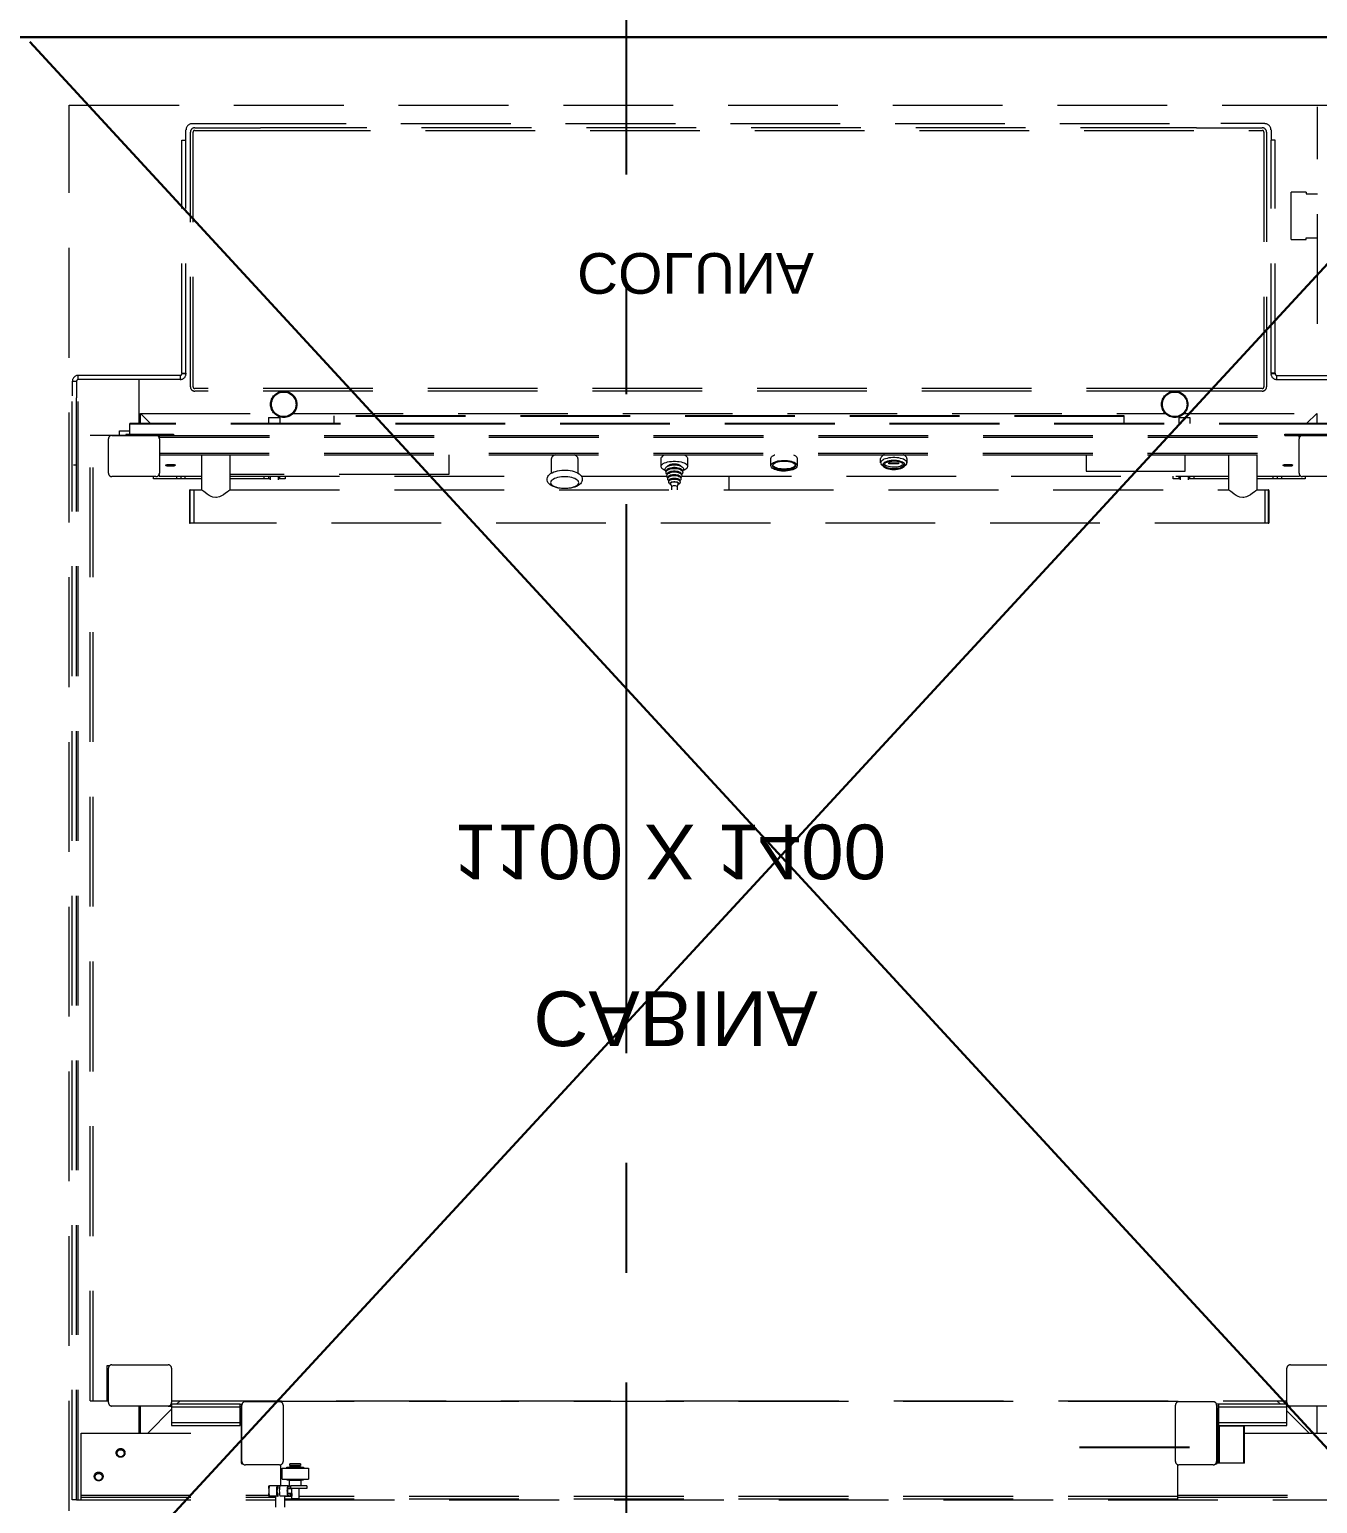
# Model space of a CAD drawing. Header units: inches. Extents: x 0 to 5940, y 0 to 4205.
# Drawn here: x 412.7 to 559.3, y 1788.3 to 1956.1 of the extents above; entities that cross this region are included whole.
import ezdxf
from ezdxf.enums import TextEntityAlignment as Align

# ---------------------------------------------------------------- set-up
doc = ezdxf.new("R2010")
doc.units = ezdxf.units.IN
doc.header["$LTSCALE"] = 50
doc.header["$MEASUREMENT"] = 0
doc.linetypes.add('CENTER', pattern=[2, 1.25, -0.25, 0.25, -0.25])
doc.linetypes.add('HIDDEN', pattern=[0.375, 0.25, -0.125])
doc.layers.add('ALVENARIA', color=10, linetype='HIDDEN')
doc.layers.add('TEXTO', color=3, linetype='Continuous')
doc.layers.add('FO-Vigas', color=2, linetype='Continuous', lineweight=30)
doc.layers.add('SEM LAJE', color=8, linetype='Continuous', lineweight=30)
doc.styles.add('ESTILO_GERADO_1', font='arial.ttf')

# ---------------------------------------------------------------- blocks, each defined once
blk = doc.blocks.new('A$7E691EA2C32220')
at = {"layer": 'ALVENARIA', "color": 252, "linetype": 'HIDDEN', "lineweight": 5}
for p, q in [((0, 103.07), (0, 263.07)), ((0, 263.07), (150, 263.07)), ((142.11, 238.17), (142.11, 262.88)), ((13.29, 259.09), (13.29, 260.26)), ((13.99, 260.96), (19.01, 260.96)), ((14.29, 260.49), (21.79, 260.49)), ((14.29, 260.19), (21.79, 260.19)), ((19.01, 260.96), (131.09, 260.96)), ((22.59, 260.49), (21.79, 260.49)), ((21.79, 260.19), (135.81, 260.19)), ((127.62, 260.49), (22.59, 260.49)), ((128.31, 260.49), (127.62, 260.49)), ((128.31, 260.49), (135.81, 260.49)), ((136.11, 260.96), (131.09, 260.96)), ((136.81, 260.26), (136.81, 259.09)), ((12.82, 259.09), (13.29, 259.09)), ((12.82, 232.55), (12.82, 259.09)), ((13.29, 232.55), (13.29, 259.09)), ((13.79, 231.01), (13.79, 259.99)), ((14.09, 231.01), (14.09, 259.99)), ((136.01, 259.99), (136.01, 231.01)), ((136.31, 259.99), (136.31, 231.01)), ((136.81, 232.55), (136.81, 259.09)), ((137.28, 259.09), (136.81, 259.09)), ((137.28, 232.55), (137.28, 259.09)), ((140.81, 253.17), (139.11, 253.17)), ((139.11, 247.77), (139.11, 253.17)), ((140.81, 253.17), (140.81, 252.97)), ((140.81, 252.97), (142.11, 252.97)), ((139.11, 247.77), (140.81, 247.77)), ((140.81, 247.97), (142.11, 247.97)), ((140.81, 247.77), (140.81, 247.97)), ((0.35, 231.63), (0.83, 231.63)), ((0.35, 231.63), (0.35, 229.98)), ((0.83, 231.63), (0.83, 229.75)), ((1.03, 231.83), (1.03, 232.3)), ((12.62, 232.3), (1.03, 232.3)), ((1.03, 104.32), (1.03, 231.83)), ((12.62, 231.83), (1.03, 231.83)), ((7.95, 226.84), (7.95, 231.83)), ((12.62, 232.3), (12.62, 231.83)), ((12.82, 232.55), (13.29, 232.55)), ((12.82, 232.55), (12.82, 232.5)), ((13.29, 232.5), (12.82, 232.5)), ((13.29, 232.55), (13.29, 232.5)), ((137.28, 232.55), (136.81, 232.55)), ((136.81, 232.55), (136.81, 232.5)), ((137.28, 232.5), (136.81, 232.5)), ((137.28, 232.55), (137.28, 232.5)), ((137.48, 231.83), (137.48, 232.3)), ((137.48, 232.3), (149.08, 232.3)), ((137.48, 231.83), (149.08, 231.83)), ((0.35, 104.32), (0.35, 229.98)), ((128.31, 230.81), (14.29, 230.81)), ((128.31, 230.51), (14.29, 230.51)), ((126.15, 230.51), (125.52, 230.51)), ((135.81, 230.81), (128.31, 230.81)), ((135.81, 230.51), (128.31, 230.51)), ((0.83, 228.84), (0.83, 229.75)), ((0.83, 222.11), (0.83, 228.84)), ((143.39, 226.84), (6.88, 226.84)), ((6.88, 226.75), (6.88, 226.84)), ((143.39, 226.75), (6.88, 226.75)), ((6.88, 225.62), (6.88, 226.75)), ((8.1, 226.84), (8.1, 227.98)), ((8.1, 227.98), (23.33, 227.98)), ((9.24, 226.84), (8.1, 227.98)), ((22.7, 227.51), (23.97, 227.51)), ((22.7, 227.51), (22.7, 226.84)), ((23.97, 227.51), (23.97, 226.84)), ((25.51, 227.98), (124.76, 227.98)), ((120.11, 227.71), (30.17, 227.71)), ((30.17, 227.63), (30.17, 227.71)), ((120.11, 227.63), (30.17, 227.63)), ((30.17, 226.84), (30.17, 227.63)), ((120.11, 227.63), (120.11, 227.71)), ((120.11, 226.84), (120.11, 227.63)), ((126.3, 227.51), (127.57, 227.51)), ((126.3, 227.51), (126.3, 226.84)), ((126.95, 227.98), (142.01, 227.98)), ((127.57, 227.51), (127.57, 226.84)), ((140.86, 226.84), (142.01, 227.98)), ((142.01, 227.98), (142.01, 226.84)), ((2.4, 115.58), (2.4, 225.51)), ((2.4, 225.51), (2.72, 225.51)), ((2.72, 225.51), (5.71, 225.51)), ((2.72, 115.58), (2.72, 225.51)), ((4.46, 221.18), (4.46, 225.08)), ((4.86, 225.48), (9.86, 225.48)), ((5.71, 225.51), (5.71, 225.98)), ((5.71, 225.98), (6.88, 225.98)), ((5.71, 225.51), (6.45, 225.51)), ((6.45, 225.58), (6.45, 225.48)), ((6.73, 225.58), (6.45, 225.58)), ((6.88, 225.58), (6.73, 225.58)), ((6.73, 225.58), (6.73, 225.48)), ((6.88, 225.62), (11.88, 225.62)), ((6.88, 225.48), (6.88, 225.62)), ((9.86, 225.48), (11.88, 225.48)), ((10.21, 225.28), (10.28, 225.28)), ((10.26, 225.08), (10.26, 221.18)), ((10.28, 225.28), (10.28, 225.47)), ((10.28, 225.47), (139.99, 225.47)), ((10.28, 225.28), (139.99, 225.28)), ((10.51, 225.47), (10.51, 225.48)), ((10.66, 225.47), (10.66, 225.48)), ((10.71, 225.47), (10.71, 225.48)), ((11.71, 225.47), (11.71, 225.48)), ((11.88, 225.62), (11.88, 225.47)), ((138.39, 225.62), (143.39, 225.62)), ((138.39, 225.47), (138.39, 225.62)), ((138.39, 225.48), (140.41, 225.48)), ((138.56, 225.48), (138.56, 225.47)), ((139.56, 225.48), (139.56, 225.47)), ((139.61, 225.47), (139.61, 225.48)), ((139.76, 225.47), (139.76, 225.48)), ((139.99, 225.47), (139.99, 225.28)), ((140.07, 225.28), (139.99, 225.28)), ((140.01, 221.18), (140.01, 225.08)), ((140.41, 225.48), (145.41, 225.48)), ((10.26, 223.46), (140.01, 223.46)), ((10.26, 223.27), (140.01, 223.27)), ((15.08, 219.27), (15.08, 223.27)), ((18.27, 223.27), (18.27, 219.27)), ((43.21, 223.27), (43.21, 221.02)), ((55.24, 223.23), (55.11, 223.15)), ((55.33, 223.27), (55.24, 223.23)), ((57.48, 223.27), (57.47, 223.27)), ((57.62, 223.19), (57.48, 223.27)), ((57.74, 223.11), (57.62, 223.19)), ((67.52, 223.09), (67.63, 223.17)), ((67.63, 223.17), (67.77, 223.25)), ((67.77, 223.25), (67.82, 223.27)), ((69.96, 223.27), (70.01, 223.25)), ((70.01, 223.25), (70.15, 223.17)), ((70.15, 223.17), (70.26, 223.09)), ((80.04, 223.11), (80.16, 223.19)), ((80.16, 223.19), (80.3, 223.27)), ((80.3, 223.27), (80.31, 223.27)), ((82.45, 223.27), (82.54, 223.23)), ((82.54, 223.23), (82.67, 223.15)), ((92.61, 223.17), (92.51, 223.09)), ((92.75, 223.25), (92.61, 223.17)), ((92.8, 223.27), (92.75, 223.25)), ((94.99, 223.25), (94.94, 223.27)), ((95.13, 223.17), (94.99, 223.25)), ((95.24, 223.09), (95.13, 223.17)), ((115.76, 223.27), (115.76, 221.42)), ((127.05, 221.42), (127.05, 223.27)), ((132, 219.27), (132, 223.27)), ((135.19, 223.27), (135.19, 219.27)), ((0.49, 222.11), (0.83, 222.11)), ((0.83, 104.32), (0.83, 222.11)), ((10.98, 222.07), (11, 222.11)), ((11, 222.03), (10.98, 222.07)), ((11, 222.11), (11.05, 222.14)), ((11.05, 222), (11, 222.03)), ((11.05, 222.14), (11.13, 222.17)), ((11.13, 221.98), (11.05, 222)), ((11.13, 222.17), (11.23, 222.17)), ((11.23, 221.97), (11.13, 221.98)), ((11.23, 222.17), (11.83, 222.17)), ((11.23, 222.11), (11.23, 221.97)), ((11.23, 222.11), (11.83, 222.11)), ((11.83, 221.97), (11.23, 221.97)), ((11.83, 222.17), (11.92, 222.17)), ((11.83, 222.11), (11.83, 221.97)), ((11.92, 221.98), (11.83, 221.97)), ((11.92, 222.17), (12, 222.14)), ((12, 222), (11.92, 221.98)), ((12, 222.14), (12.06, 222.11)), ((12.06, 222.03), (12, 222)), ((12.06, 222.11), (12.08, 222.07)), ((12.08, 222.07), (12.06, 222.03)), ((54.94, 222.98), (54.9, 222.89)), ((54.9, 222.89), (54.9, 222.84)), ((54.9, 221.19), (54.9, 222.84)), ((55.01, 223.07), (54.94, 222.98)), ((55.11, 223.15), (55.01, 223.07)), ((55.82, 221.48), (56.06, 221.51)), ((56.06, 221.51), (56.3, 221.52)), ((56.3, 221.52), (56.55, 221.52)), ((56.55, 221.52), (56.79, 221.5)), ((56.79, 221.5), (57.03, 221.47)), ((57.83, 223.03), (57.74, 223.11)), ((57.88, 222.94), (57.83, 223.03)), ((57.9, 222.84), (57.88, 222.94)), ((57.9, 222.84), (57.9, 221.19)), ((67.39, 222.84), (67.4, 222.91)), ((67.39, 221.93), (67.39, 222.84)), ((67.39, 221.91), (67.4, 222)), ((67.42, 221.81), (67.39, 221.91)), ((67.4, 222.91), (67.44, 223.01)), ((67.4, 222), (67.44, 222.09)), ((67.48, 221.72), (67.42, 221.81)), ((67.44, 223.01), (67.52, 223.09)), ((67.44, 222.09), (67.52, 222.18)), ((67.57, 221.64), (67.48, 221.72)), ((67.52, 222.18), (67.63, 222.26)), ((67.7, 221.56), (67.57, 221.64)), ((67.63, 222.26), (67.77, 222.34)), ((67.85, 221.49), (67.7, 221.56)), ((67.77, 222.34), (67.94, 222.4)), ((67.84, 221.65), (67.87, 221.74)), ((67.85, 221.55), (67.84, 221.65)), ((67.88, 221.46), (67.85, 221.55)), ((67.85, 221.49), (67.85, 221.49)), ((67.87, 221.74), (67.92, 221.82)), ((67.92, 221.82), (68, 221.9)), ((67.94, 222.4), (68.12, 222.45)), ((67.99, 221.49), (68.02, 221.57)), ((68, 221.43), (67.99, 221.49)), ((68, 221.9), (68.1, 221.96)), ((68.02, 221.57), (68.08, 221.63)), ((68.05, 221.48), (68.13, 221.55)), ((68.08, 221.63), (68.18, 221.7)), ((68.1, 221.96), (68.24, 222.02)), ((68.12, 222.45), (68.33, 222.5)), ((68.13, 221.55), (68.25, 221.61)), ((68.16, 222), (68.19, 222.04)), ((68.18, 221.7), (68.3, 221.75)), ((68.19, 222.04), (68.27, 222.1)), ((68.24, 222.02), (68.39, 222.07)), ((68.25, 221.61), (68.39, 221.66)), ((68.27, 222.1), (68.37, 222.15)), ((68.3, 221.75), (68.45, 221.79)), ((68.33, 222.5), (68.55, 222.52)), ((68.37, 222.15), (68.5, 222.19)), ((68.39, 222.07), (68.56, 222.1)), ((68.39, 221.66), (68.55, 221.69)), ((68.45, 221.79), (68.62, 221.82)), ((68.5, 222.19), (68.65, 222.22)), ((68.55, 222.52), (68.77, 222.54)), ((68.55, 221.69), (68.71, 221.71)), ((68.56, 222.1), (68.73, 222.12)), ((68.62, 221.82), (68.8, 221.84)), ((68.65, 222.22), (68.81, 222.23)), ((68.71, 221.71), (68.88, 221.72)), ((68.73, 222.12), (68.91, 222.13)), ((68.77, 222.54), (69, 222.54)), ((68.8, 221.84), (68.98, 221.84)), ((68.81, 222.23), (68.97, 222.23)), ((68.88, 221.72), (69.05, 221.71)), ((68.91, 222.13), (69.09, 222.12)), ((68.97, 222.23), (69.13, 222.22)), ((68.98, 221.84), (69.16, 221.82)), ((69, 222.54), (69.23, 222.52)), ((69.05, 221.71), (69.21, 221.69)), ((69.09, 222.12), (69.26, 222.1)), ((69.13, 222.22), (69.28, 222.19)), ((69.16, 221.82), (69.33, 221.79)), ((69.21, 221.69), (69.37, 221.66)), ((69.23, 222.52), (69.45, 222.5)), ((69.26, 222.1), (69.42, 222.06)), ((69.28, 222.19), (69.41, 222.15)), ((69.33, 221.79), (69.48, 221.75)), ((69.37, 221.66), (69.51, 221.62)), ((69.41, 222.15), (69.51, 222.1)), ((69.42, 222.06), (69.57, 222.01)), ((69.45, 222.5), (69.66, 222.45)), ((69.48, 221.75), (69.6, 221.7)), ((69.51, 222.1), (69.59, 222.04)), ((69.51, 221.62), (69.63, 221.55)), ((69.57, 222.01), (69.7, 221.95)), ((69.59, 222.04), (69.62, 221.99)), ((69.6, 221.7), (69.7, 221.63)), ((69.63, 221.55), (69.74, 221.47)), ((69.66, 222.45), (69.84, 222.4)), ((69.7, 221.95), (69.81, 221.87)), ((69.7, 221.63), (69.76, 221.57)), ((69.76, 221.57), (69.79, 221.49)), ((69.79, 221.49), (69.78, 221.43)), ((69.81, 221.87), (69.88, 221.79)), ((69.84, 222.4), (70.01, 222.34)), ((69.88, 221.79), (69.92, 221.7)), ((69.92, 221.52), (69.88, 221.43)), ((69.93, 221.49), (69.91, 221.49)), ((69.92, 221.7), (69.94, 221.61)), ((69.94, 221.61), (69.92, 221.52)), ((70.08, 221.56), (69.93, 221.49)), ((70.01, 222.34), (70.15, 222.26)), ((70.21, 221.64), (70.08, 221.56)), ((70.15, 222.26), (70.26, 222.18)), ((70.3, 221.72), (70.21, 221.64)), ((70.26, 223.09), (70.34, 223.01)), ((70.26, 222.18), (70.34, 222.09)), ((70.36, 221.81), (70.3, 221.72)), ((70.34, 223.01), (70.38, 222.91)), ((70.34, 222.09), (70.38, 222)), ((70.39, 221.91), (70.36, 221.81)), ((70.38, 222.91), (70.39, 222.84)), ((70.38, 222), (70.39, 221.91)), ((70.39, 222.84), (70.39, 221.93)), ((79.88, 222.84), (79.9, 222.94)), ((79.88, 222.02), (79.88, 222.84)), ((79.88, 222.02), (79.9, 222.11)), ((79.9, 221.93), (79.88, 222.02)), ((79.9, 222.94), (79.95, 223.03)), ((79.9, 222.11), (79.95, 222.21)), ((79.95, 221.84), (79.9, 221.93)), ((79.95, 223.03), (80.04, 223.11)), ((79.95, 222.21), (80.04, 222.29)), ((80.04, 221.75), (79.95, 221.84)), ((80.04, 222.29), (80.16, 222.37)), ((80.16, 221.67), (80.04, 221.75)), ((80.08, 222.02), (80.1, 222.11)), ((80.1, 221.94), (80.08, 222.02)), ((80.1, 222.07), (80.09, 222.09)), ((80.1, 222.11), (80.15, 222.19)), ((80.15, 221.99), (80.1, 222.07)), ((80.15, 221.85), (80.1, 221.94)), ((80.15, 222.19), (80.24, 222.27)), ((80.24, 221.91), (80.15, 221.99)), ((80.24, 221.77), (80.15, 221.85)), ((80.16, 222.37), (80.3, 222.44)), ((80.3, 221.6), (80.16, 221.67)), ((80.24, 222.27), (80.36, 222.35)), ((80.36, 221.83), (80.24, 221.91)), ((80.36, 221.7), (80.24, 221.77)), ((80.3, 222.44), (80.47, 222.51)), ((80.47, 221.54), (80.3, 221.6)), ((80.36, 222.35), (80.5, 222.41)), ((80.5, 221.77), (80.36, 221.83)), ((80.5, 221.63), (80.36, 221.7)), ((80.47, 222.51), (80.67, 222.56)), ((80.67, 221.49), (80.47, 221.54)), ((80.5, 222.41), (80.67, 222.46)), ((80.67, 221.72), (80.5, 221.77)), ((80.67, 221.58), (80.5, 221.63)), ((80.67, 222.56), (80.87, 222.59)), ((80.67, 222.46), (80.86, 222.51)), ((80.86, 221.68), (80.67, 221.72)), ((80.86, 221.54), (80.67, 221.58)), ((80.86, 222.51), (81.06, 222.53)), ((81.06, 221.65), (80.86, 221.68)), ((81.06, 221.51), (80.86, 221.54)), ((80.87, 222.59), (81.1, 222.62)), ((81.06, 222.53), (81.27, 222.55)), ((81.27, 221.63), (81.06, 221.65)), ((81.27, 221.5), (81.06, 221.51)), ((81.1, 222.62), (81.32, 222.63)), ((81.27, 222.55), (81.49, 222.55)), ((81.49, 221.63), (81.27, 221.63)), ((81.49, 221.5), (81.27, 221.5)), ((81.32, 222.63), (81.55, 222.63)), ((81.49, 222.55), (81.7, 222.53)), ((81.7, 221.65), (81.49, 221.63)), ((81.7, 221.51), (81.49, 221.5)), ((81.55, 222.63), (81.78, 222.61)), ((81.7, 222.53), (81.9, 222.51)), ((81.9, 221.68), (81.7, 221.65)), ((81.9, 221.54), (81.7, 221.51)), ((81.78, 222.61), (81.99, 222.58)), ((81.9, 222.51), (82.09, 222.46)), ((82.09, 221.72), (81.9, 221.68)), ((82.09, 221.58), (81.9, 221.54)), ((81.99, 222.58), (82.2, 222.53)), ((82.2, 221.51), (81.99, 221.47)), ((82.09, 222.46), (82.26, 222.41)), ((82.26, 221.77), (82.09, 221.72)), ((82.26, 221.63), (82.09, 221.58)), ((82.2, 222.53), (82.38, 222.48)), ((82.38, 221.57), (82.2, 221.51)), ((82.26, 222.41), (82.41, 222.35)), ((82.41, 221.83), (82.26, 221.77)), ((82.41, 221.7), (82.26, 221.63)), ((82.38, 222.48), (82.54, 222.41)), ((82.54, 221.63), (82.38, 221.57)), ((82.41, 222.35), (82.52, 222.27)), ((82.52, 221.91), (82.41, 221.83)), ((82.52, 221.77), (82.41, 221.7)), ((82.52, 222.27), (82.61, 222.19)), ((82.61, 221.99), (82.52, 221.91)), ((82.61, 221.85), (82.52, 221.77)), ((82.54, 222.41), (82.67, 222.33)), ((82.67, 221.71), (82.54, 221.63)), ((82.61, 222.19), (82.66, 222.11)), ((82.66, 222.07), (82.61, 221.99)), ((82.66, 221.94), (82.61, 221.85)), ((82.66, 222.11), (82.68, 222.02)), ((82.67, 222.09), (82.66, 222.07)), ((82.68, 222.02), (82.66, 221.94)), ((82.67, 223.15), (82.77, 223.07)), ((82.67, 222.33), (82.77, 222.25)), ((82.77, 221.79), (82.67, 221.71)), ((82.77, 223.07), (82.84, 222.98)), ((82.77, 222.25), (82.84, 222.16)), ((82.84, 221.88), (82.77, 221.79)), ((82.84, 222.98), (82.88, 222.89)), ((82.84, 222.16), (82.88, 222.07)), ((82.88, 221.98), (82.84, 221.88)), ((82.88, 222.89), (82.88, 222.84)), ((82.88, 222.84), (82.88, 222.02)), ((82.88, 222.07), (82.88, 221.98)), ((92.38, 222.91), (92.37, 222.84)), ((92.37, 222.34), (92.37, 222.84)), ((92.38, 222.41), (92.37, 222.32)), ((92.37, 222.32), (92.4, 222.23)), ((92.43, 223.01), (92.38, 222.91)), ((92.43, 222.5), (92.38, 222.41)), ((92.4, 222.23), (92.46, 222.14)), ((92.51, 223.09), (92.43, 223.01)), ((92.51, 222.59), (92.43, 222.5)), ((92.46, 222.14), (92.53, 222.07)), ((92.61, 222.67), (92.51, 222.59)), ((92.75, 221.89), (92.53, 222.07)), ((92.75, 222.75), (92.61, 222.67)), ((92.63, 222.18), (92.62, 222.09)), ((92.62, 222.09), (92.65, 222.01)), ((92.68, 222.26), (92.63, 222.18)), ((92.65, 222.01), (92.71, 221.92)), ((92.76, 222.34), (92.68, 222.26)), ((92.71, 221.92), (92.81, 221.85)), ((92.92, 222.81), (92.75, 222.75)), ((92.87, 222.41), (92.76, 222.34)), ((92.78, 222.15), (92.81, 222.23)), ((92.78, 222.07), (92.78, 222.15)), ((92.81, 221.99), (92.78, 222.07)), ((92.81, 222.18), (92.8, 222.2)), ((92.81, 222.23), (92.88, 222.31)), ((92.88, 222.1), (92.81, 222.18)), ((92.88, 221.92), (92.81, 221.99)), ((92.81, 221.85), (92.94, 221.78)), ((93.01, 222.48), (92.87, 222.41)), ((92.88, 222.31), (92.98, 222.38)), ((92.98, 222.03), (92.88, 222.1)), ((92.98, 221.85), (92.88, 221.92)), ((93.11, 222.86), (92.92, 222.81)), ((92.94, 221.78), (93.09, 221.72)), ((92.98, 222.38), (93.11, 222.44)), ((93.11, 221.97), (92.98, 222.03)), ((93.11, 221.79), (92.98, 221.85)), ((93.17, 222.53), (93.01, 222.48)), ((93.09, 221.72), (93.26, 221.67)), ((93.31, 222.91), (93.11, 222.86)), ((93.11, 222.44), (93.27, 222.49)), ((93.27, 221.92), (93.11, 221.97)), ((93.27, 221.74), (93.11, 221.79)), ((93.36, 222.58), (93.17, 222.53)), ((93.26, 221.67), (93.46, 221.63)), ((93.27, 222.49), (93.44, 222.52)), ((93.44, 221.89), (93.27, 221.92)), ((93.44, 221.7), (93.27, 221.74)), ((93.53, 222.93), (93.31, 222.91)), ((93.32, 222.23), (93.32, 222.36)), ((93.32, 222.36), (94.42, 222.36)), ((94.42, 222.23), (93.32, 222.23)), ((93.56, 222.6), (93.36, 222.58)), ((93.44, 222.52), (93.63, 222.55)), ((93.63, 221.86), (93.44, 221.89)), ((93.63, 221.68), (93.44, 221.7)), ((93.46, 221.63), (93.66, 221.61)), ((93.76, 222.95), (93.53, 222.93)), ((93.77, 222.62), (93.56, 222.6)), ((93.63, 222.55), (93.82, 222.56)), ((93.82, 221.85), (93.63, 221.86)), ((93.82, 221.67), (93.63, 221.68)), ((93.66, 221.61), (93.87, 221.61)), ((93.99, 222.95), (93.76, 222.95)), ((93.98, 222.62), (93.77, 222.62)), ((93.82, 222.56), (94.02, 222.56)), ((94.02, 221.85), (93.82, 221.85)), ((94.02, 221.67), (93.82, 221.67)), ((93.87, 221.61), (94.08, 221.61)), ((94.19, 222.6), (93.98, 222.62)), ((94.21, 222.93), (93.99, 222.95)), ((94.02, 222.56), (94.21, 222.54)), ((94.21, 221.87), (94.02, 221.85)), ((94.21, 221.69), (94.02, 221.67)), ((94.08, 221.61), (94.29, 221.63)), ((94.39, 222.58), (94.19, 222.6)), ((94.43, 222.91), (94.21, 222.93)), ((94.21, 222.54), (94.39, 222.51)), ((94.39, 221.9), (94.21, 221.87)), ((94.39, 221.72), (94.21, 221.69)), ((94.29, 221.63), (94.48, 221.67)), ((94.57, 222.53), (94.39, 222.58)), ((94.39, 222.51), (94.56, 222.46)), ((94.56, 221.95), (94.39, 221.9)), ((94.56, 221.76), (94.39, 221.72)), ((94.42, 222.36), (94.42, 222.23)), ((94.64, 222.86), (94.43, 222.91)), ((94.48, 221.67), (94.66, 221.72)), ((94.56, 222.46), (94.7, 222.41)), ((94.7, 222), (94.56, 221.95)), ((94.7, 221.82), (94.56, 221.76)), ((94.74, 222.48), (94.57, 222.53)), ((94.83, 222.81), (94.64, 222.86)), ((94.66, 221.72), (94.81, 221.78)), ((94.7, 222.41), (94.82, 222.34)), ((94.82, 222.07), (94.7, 222)), ((94.82, 221.88), (94.7, 221.82)), ((94.88, 222.41), (94.74, 222.48)), ((94.81, 221.78), (94.94, 221.85)), ((94.82, 222.34), (94.9, 222.27)), ((94.9, 222.14), (94.82, 222.07)), ((94.9, 221.96), (94.82, 221.88)), ((94.99, 222.75), (94.83, 222.81)), ((94.99, 222.34), (94.88, 222.41)), ((94.9, 222.27), (94.95, 222.19)), ((94.95, 222.2), (94.9, 222.14)), ((94.95, 222.03), (94.9, 221.96)), ((94.94, 221.85), (95.03, 221.92)), ((94.95, 222.19), (94.97, 222.11)), ((94.97, 222.11), (94.95, 222.03)), ((95.13, 222.67), (94.99, 222.75)), ((95.07, 222.26), (94.99, 222.34)), ((95.22, 222.07), (94.99, 221.89)), ((95.03, 221.92), (95.09, 222.01)), ((95.11, 222.18), (95.07, 222.26)), ((95.09, 222.01), (95.12, 222.09)), ((95.12, 222.09), (95.11, 222.18)), ((95.24, 222.59), (95.13, 222.67)), ((95.22, 222.07), (95.28, 222.14)), ((95.32, 223.01), (95.24, 223.09)), ((95.32, 222.5), (95.24, 222.59)), ((95.28, 222.14), (95.34, 222.23)), ((95.36, 222.91), (95.32, 223.01)), ((95.36, 222.41), (95.32, 222.5)), ((95.34, 222.23), (95.37, 222.32)), ((95.37, 222.84), (95.36, 222.91)), ((95.37, 222.32), (95.36, 222.41)), ((95.37, 222.84), (95.37, 222.34)), ((138.19, 222.07), (138.21, 222.11)), ((138.21, 222.03), (138.19, 222.07)), ((138.21, 222.11), (138.27, 222.14)), ((138.27, 222), (138.21, 222.03)), ((138.27, 222.14), (138.35, 222.17)), ((138.35, 221.98), (138.27, 222)), ((138.35, 222.17), (138.44, 222.17)), ((138.44, 221.97), (138.35, 221.98)), ((138.44, 222.17), (139.04, 222.17)), ((138.44, 222.11), (138.44, 221.97)), ((138.44, 222.11), (139.04, 222.11)), ((139.04, 221.97), (138.44, 221.97)), ((139.04, 222.17), (139.14, 222.17)), ((139.04, 222.11), (139.04, 221.97)), ((139.14, 221.98), (139.04, 221.97)), ((139.14, 222.17), (139.22, 222.14)), ((139.22, 222), (139.14, 221.98)), ((139.22, 222.14), (139.27, 222.11)), ((139.27, 222.03), (139.22, 222)), ((139.27, 222.11), (139.29, 222.07)), ((139.29, 222.07), (139.27, 222.03)), ((9.86, 220.78), (4.86, 220.78)), ((9.59, 220.51), (9.59, 220.78)), ((15.08, 220.51), (9.59, 220.51)), ((10.19, 220.91), (10.19, 220.96)), ((10.19, 220.91), (10.23, 220.91)), ((10.23, 221.03), (10.23, 220.85)), ((10.23, 220.85), (10.23, 220.83)), ((10.23, 220.85), (15.08, 220.85)), ((10.23, 220.83), (15.08, 220.83)), ((12.21, 220.83), (12.21, 220.51)), ((12.71, 220.83), (12.71, 220.51)), ((13.21, 220.51), (13.21, 220.83)), ((43.21, 221.02), (18.27, 221.02)), ((18.27, 220.85), (54.52, 220.85)), ((18.27, 220.83), (54.51, 220.83)), ((22.79, 220.51), (18.27, 220.51)), ((22.2, 220.51), (22.2, 220.83)), ((22.7, 220.83), (22.7, 220.51)), ((22.9, 220.4), (22.9, 220.83)), ((23.77, 220.83), (23.77, 220.4)), ((24.58, 220.51), (23.88, 220.51)), ((23.97, 220.51), (23.97, 220.83)), ((24.58, 220.83), (24.58, 220.51)), ((54.4, 220.53), (54.43, 220.67)), ((54.41, 220.38), (54.4, 220.53)), ((54.44, 220.24), (54.41, 220.38)), ((54.43, 220.67), (54.48, 220.8)), ((54.5, 220.12), (54.44, 220.24)), ((54.48, 220.8), (54.56, 220.92)), ((54.59, 219.99), (54.5, 220.12)), ((54.56, 220.92), (54.67, 221.03)), ((54.7, 219.88), (54.59, 219.99)), ((54.67, 221.03), (54.8, 221.13)), ((54.85, 219.77), (54.7, 219.88)), ((54.8, 221.13), (54.96, 221.23)), ((54.82, 220.2), (54.8, 220.1)), ((54.8, 220.1), (54.82, 220.01)), ((54.87, 220.3), (54.82, 220.2)), ((54.82, 220.01), (54.87, 219.91)), ((54.96, 220.39), (54.87, 220.3)), ((54.87, 219.91), (54.96, 219.82)), ((54.96, 221.23), (55.15, 221.31)), ((55.08, 220.47), (54.96, 220.39)), ((54.96, 219.82), (55.08, 219.74)), ((55.23, 220.55), (55.08, 220.47)), ((55.15, 221.31), (55.36, 221.38)), ((55.4, 220.61), (55.23, 220.55)), ((55.36, 221.38), (55.58, 221.44)), ((55.6, 220.67), (55.4, 220.61)), ((55.58, 221.44), (55.82, 221.48)), ((55.81, 220.71), (55.6, 220.67)), ((56.04, 220.74), (55.81, 220.71)), ((56.28, 220.75), (56.04, 220.74)), ((56.52, 220.75), (56.28, 220.75)), ((56.75, 220.74), (56.52, 220.75)), ((56.98, 220.71), (56.75, 220.74)), ((57.2, 220.67), (56.98, 220.71)), ((57.03, 221.47), (57.26, 221.43)), ((57.4, 220.61), (57.2, 220.67)), ((57.26, 221.43), (57.48, 221.37)), ((57.57, 220.55), (57.4, 220.61)), ((57.48, 221.37), (57.68, 221.3)), ((57.72, 220.47), (57.57, 220.55)), ((57.68, 221.3), (57.87, 221.21)), ((57.84, 220.39), (57.72, 220.47)), ((57.72, 219.74), (57.84, 219.82)), ((57.93, 220.3), (57.84, 220.39)), ((57.84, 219.82), (57.93, 219.91)), ((57.87, 221.21), (58.04, 221.1)), ((57.98, 220.2), (57.93, 220.3)), ((57.93, 219.91), (57.98, 220.01)), ((58.08, 219.87), (57.93, 219.76)), ((58, 220.1), (57.98, 220.2)), ((57.98, 220.01), (58, 220.1)), ((58.04, 221.1), (58.17, 220.99)), ((58.19, 219.97), (58.08, 219.87)), ((58.17, 220.99), (58.27, 220.87)), ((58.28, 220.09), (58.19, 219.97)), ((58.27, 220.87), (58.34, 220.75)), ((58.28, 220.85), (68.05, 220.85)), ((58.35, 220.21), (58.28, 220.09)), ((58.29, 220.83), (68.05, 220.83)), ((58.34, 220.75), (58.38, 220.61)), ((58.39, 220.35), (58.35, 220.21)), ((58.38, 220.61), (58.4, 220.47)), ((58.4, 220.47), (58.39, 220.35)), ((67.94, 221.38), (67.88, 221.46)), ((67.97, 221.36), (67.94, 221.38)), ((67.94, 221.23), (67.95, 221.32)), ((67.96, 221.14), (67.94, 221.23)), ((67.95, 221.32), (67.99, 221.4)), ((68.01, 221.06), (67.96, 221.14)), ((67.99, 221.4), (68.05, 221.48)), ((68.07, 221), (68.01, 221.06)), ((68.04, 220.91), (68.07, 220.99)), ((68.05, 220.82), (68.04, 220.91)), ((68.08, 220.74), (68.05, 220.82)), ((68.07, 220.99), (68.11, 221.07)), ((68.14, 220.66), (68.08, 220.74)), ((68.09, 221.09), (68.1, 221.16)), ((68.1, 221.07), (68.09, 221.09)), ((68.1, 221.16), (68.15, 221.23)), ((68.11, 221.07), (68.18, 221.13)), ((68.17, 220.64), (68.14, 220.66)), ((68.14, 220.49), (68.15, 220.58)), ((68.16, 220.41), (68.14, 220.49)), ((68.15, 221.23), (68.23, 221.29)), ((68.15, 220.58), (68.18, 220.66)), ((68.21, 220.33), (68.16, 220.41)), ((68.18, 221.13), (68.28, 221.19)), ((68.18, 220.66), (68.24, 220.72)), ((68.19, 220.74), (68.21, 220.81)), ((68.2, 220.69), (68.19, 220.74)), ((68.21, 220.81), (68.26, 220.87)), ((68.28, 220.28), (68.21, 220.33)), ((68.23, 221.29), (68.34, 221.34)), ((68.24, 220.72), (68.32, 220.78)), ((68.24, 220.17), (68.26, 220.25)), ((68.25, 220.09), (68.24, 220.17)), ((68.28, 220.02), (68.25, 220.09)), ((68.26, 220.87), (68.34, 220.92)), ((68.26, 220.25), (68.31, 220.32)), ((68.28, 221.19), (68.41, 221.25)), ((68.34, 219.95), (68.28, 220.02)), ((68.29, 220.36), (68.3, 220.42)), ((68.3, 220.32), (68.29, 220.36)), ((68.3, 220.42), (68.35, 220.48)), ((68.31, 220.32), (68.37, 220.38)), ((68.32, 220.78), (68.43, 220.83)), ((68.34, 221.34), (68.48, 221.39)), ((68.34, 220.92), (68.45, 220.97)), ((68.44, 219.89), (68.34, 219.95)), ((68.35, 220.48), (68.43, 220.53)), ((68.37, 220.38), (68.46, 220.43)), ((68.39, 220.03), (68.42, 220.08)), ((68.4, 219.97), (68.39, 220.03)), ((68.45, 219.92), (68.4, 219.97)), ((68.41, 221.25), (68.55, 221.28)), ((68.42, 220.08), (68.48, 220.13)), ((68.43, 220.83), (68.56, 220.87)), ((68.43, 220.53), (68.54, 220.58)), ((68.44, 220.04), (68.48, 220.09)), ((68.44, 219.99), (68.44, 220.04)), ((68.45, 219.98), (68.44, 219.99)), ((68.5, 219.86), (68.44, 219.89)), ((68.45, 220.97), (68.59, 221)), ((68.59, 219.64), (68.45, 219.98)), ((68.48, 219.9), (68.45, 219.92)), ((68.46, 220.43), (68.58, 220.47)), ((68.48, 221.39), (68.63, 221.42)), ((68.48, 220.13), (68.57, 220.17)), ((68.48, 220.09), (68.55, 220.13)), ((68.54, 220.58), (68.67, 220.6)), ((68.55, 221.28), (68.71, 221.31)), ((68.55, 220.13), (68.65, 220.17)), ((68.56, 220.87), (68.7, 220.9)), ((68.57, 220.17), (68.69, 220.2)), ((68.58, 220.47), (68.72, 220.49)), ((68.59, 221), (68.73, 221.02)), ((68.63, 221.42), (68.8, 221.43)), ((68.65, 220.17), (68.76, 220.19)), ((68.67, 220.6), (68.81, 220.62)), ((68.69, 220.2), (68.82, 220.21)), ((68.7, 220.9), (68.85, 220.91)), ((68.71, 221.31), (68.87, 221.31)), ((68.72, 220.49), (68.86, 220.5)), ((68.73, 221.02), (68.89, 221.03)), ((68.76, 220.19), (68.89, 220.2)), ((68.8, 221.43), (68.98, 221.43)), ((68.81, 220.62), (68.96, 220.62)), ((68.82, 220.21), (68.96, 220.21)), ((68.85, 220.91), (69, 220.9)), ((68.86, 220.5), (69, 220.5)), ((68.87, 221.31), (69.03, 221.31)), ((68.89, 221.03), (69.05, 221.02)), ((68.89, 220.2), (69.02, 220.19)), ((68.96, 220.62), (69.11, 220.6)), ((68.96, 220.21), (69.09, 220.2)), ((68.98, 221.43), (69.14, 221.42)), ((69, 220.9), (69.15, 220.89)), ((69, 220.5), (69.13, 220.48)), ((69.02, 220.19), (69.13, 220.17)), ((69.03, 221.31), (69.18, 221.29)), ((69.05, 221.02), (69.19, 221)), ((69.09, 220.2), (69.21, 220.17)), ((69.11, 220.6), (69.24, 220.58)), ((69.13, 220.48), (69.25, 220.45)), ((69.13, 220.17), (69.23, 220.13)), ((69.14, 221.42), (69.3, 221.39)), ((69.15, 220.89), (69.28, 220.86)), ((69.18, 221.29), (69.33, 221.26)), ((69.19, 221), (69.33, 220.97)), ((69.33, 219.98), (69.19, 219.64)), ((69.21, 220.17), (69.3, 220.13)), ((69.23, 220.13), (69.3, 220.09)), ((69.24, 220.58), (69.35, 220.53)), ((69.25, 220.45), (69.37, 220.4)), ((69.28, 220.86), (69.41, 220.81)), ((69.3, 219.87), (69.28, 219.86)), ((69.3, 221.39), (69.44, 221.34)), ((69.3, 220.13), (69.36, 220.08)), ((69.3, 220.09), (69.33, 220.04)), ((69.4, 219.92), (69.3, 219.87)), ((69.33, 219.92), (69.3, 219.9)), ((69.33, 221.26), (69.46, 221.21)), ((69.33, 220.97), (69.44, 220.92)), ((69.33, 220.04), (69.33, 219.99)), ((69.33, 219.99), (69.33, 219.98)), ((69.38, 219.97), (69.33, 219.92)), ((69.35, 220.53), (69.43, 220.48)), ((69.36, 220.08), (69.39, 220.03)), ((69.37, 220.4), (69.45, 220.34)), ((69.39, 220.03), (69.38, 219.97)), ((69.46, 219.97), (69.4, 219.92)), ((69.41, 220.81), (69.51, 220.75)), ((69.43, 220.48), (69.48, 220.42)), ((69.44, 221.34), (69.55, 221.29)), ((69.44, 220.92), (69.52, 220.87)), ((69.45, 220.34), (69.5, 220.27)), ((69.46, 221.21), (69.57, 221.15)), ((69.51, 220.04), (69.46, 219.97)), ((69.49, 220.36), (69.47, 220.32)), ((69.48, 220.42), (69.49, 220.36)), ((69.53, 220.29), (69.5, 220.28)), ((69.5, 220.27), (69.53, 220.2)), ((69.51, 220.75), (69.58, 220.68)), ((69.54, 220.12), (69.51, 220.04)), ((69.52, 220.87), (69.57, 220.81)), ((69.59, 220.36), (69.53, 220.29)), ((69.53, 220.2), (69.54, 220.12)), ((69.55, 221.29), (69.63, 221.23)), ((69.57, 221.15), (69.66, 221.08)), ((69.57, 220.81), (69.59, 220.74)), ((69.59, 220.74), (69.58, 220.69)), ((69.58, 220.68), (69.62, 220.6)), ((69.62, 220.43), (69.59, 220.36)), ((69.65, 220.67), (69.6, 220.64)), ((69.62, 220.6), (69.64, 220.52)), ((69.64, 220.52), (69.62, 220.43)), ((69.63, 221.23), (69.68, 221.16)), ((69.7, 220.74), (69.65, 220.67)), ((69.66, 221.08), (69.71, 221)), ((69.68, 221.16), (69.69, 221.09)), ((69.69, 221.09), (69.68, 221.06)), ((69.73, 220.83), (69.7, 220.74)), ((69.77, 221.05), (69.71, 221)), ((69.71, 221), (69.74, 220.92)), ((69.74, 220.92), (69.73, 220.83)), ((69.73, 220.85), (132, 220.85)), ((69.73, 220.83), (132, 220.83)), ((69.74, 221.47), (69.8, 221.4)), ((69.82, 221.13), (69.77, 221.05)), ((69.8, 221.4), (69.83, 221.31)), ((69.82, 221.36), (69.81, 221.35)), ((69.88, 221.43), (69.82, 221.36)), ((69.84, 221.22), (69.82, 221.13)), ((69.83, 221.31), (69.84, 221.22)), ((75.12, 219.27), (75.12, 220.83)), ((80.87, 221.45), (80.67, 221.49)), ((81.1, 221.42), (80.87, 221.45)), ((81.32, 221.41), (81.1, 221.42)), ((81.55, 221.42), (81.32, 221.41)), ((81.78, 221.43), (81.55, 221.42)), ((81.99, 221.47), (81.78, 221.43)), ((115.76, 221.42), (127.05, 221.42)), ((125.69, 220.51), (125.69, 220.83)), ((126.39, 220.51), (125.69, 220.51)), ((126.3, 220.83), (126.3, 220.51)), ((126.5, 220.4), (126.5, 220.83)), ((127.37, 220.83), (127.37, 220.4)), ((132, 220.51), (127.48, 220.51)), ((127.57, 220.51), (127.57, 220.83)), ((128.07, 220.51), (128.07, 220.83)), ((135.19, 220.85), (140.04, 220.85)), ((135.19, 220.83), (140.04, 220.83)), ((140.68, 220.51), (135.19, 220.51)), ((137.06, 220.51), (137.06, 220.83)), ((137.56, 220.51), (137.56, 220.83)), ((138.06, 220.51), (138.06, 220.83)), ((140.04, 221.03), (140.04, 220.85)), ((140.04, 220.85), (140.04, 220.83)), ((145.41, 220.78), (140.41, 220.78)), ((140.68, 220.78), (140.68, 220.51)), ((13.68, 219.17), (13.68, 217.37)), ((13.78, 219.27), (14.18, 219.27)), ((13.78, 217.37), (13.78, 219.27)), ((14.18, 219.27), (15.08, 219.27)), ((14.18, 219.27), (14.18, 215.47)), ((15.09, 219.26), (15.08, 219.27)), ((15.13, 219.22), (15.09, 219.26)), ((15.2, 219.17), (15.13, 219.22)), ((15.32, 219.07), (15.2, 219.17)), ((15.47, 218.96), (15.32, 219.07)), ((15.69, 218.8), (15.47, 218.96)), ((15.94, 218.64), (15.69, 218.8)), ((16.14, 218.53), (15.94, 218.64)), ((16.35, 218.45), (16.14, 218.53)), ((16.67, 218.4), (16.35, 218.45)), ((16.78, 218.41), (16.67, 218.4)), ((17.11, 218.49), (16.78, 218.41)), ((17.34, 218.6), (17.11, 218.49)), ((17.55, 218.72), (17.34, 218.6)), ((17.78, 218.88), (17.55, 218.72)), ((17.97, 219.03), (17.78, 218.88)), ((18.17, 219.18), (17.97, 219.03)), ((18.23, 219.23), (18.17, 219.18)), ((18.26, 219.26), (18.23, 219.23)), ((18.27, 219.27), (18.26, 219.26)), ((18.27, 219.27), (132, 219.27)), ((55.03, 219.68), (54.85, 219.77)), ((55.23, 219.6), (55.03, 219.68)), ((55.08, 219.74), (55.23, 219.66)), ((55.23, 219.66), (55.4, 219.6)), ((55.44, 219.53), (55.23, 219.6)), ((55.4, 219.6), (55.6, 219.54)), ((55.67, 219.48), (55.44, 219.53)), ((55.6, 219.54), (55.81, 219.5)), ((55.9, 219.45), (55.67, 219.48)), ((55.81, 219.5), (56.04, 219.47)), ((56.14, 219.43), (55.9, 219.45)), ((56.04, 219.47), (56.28, 219.46)), ((56.39, 219.42), (56.14, 219.43)), ((56.28, 219.46), (56.52, 219.46)), ((56.63, 219.43), (56.39, 219.42)), ((56.52, 219.46), (56.75, 219.47)), ((56.87, 219.45), (56.63, 219.43)), ((56.75, 219.47), (56.98, 219.5)), ((57.11, 219.48), (56.87, 219.45)), ((56.98, 219.5), (57.2, 219.54)), ((57.34, 219.53), (57.11, 219.48)), ((57.2, 219.54), (57.4, 219.6)), ((57.55, 219.59), (57.34, 219.53)), ((57.4, 219.6), (57.57, 219.66)), ((57.76, 219.67), (57.55, 219.59)), ((57.57, 219.66), (57.72, 219.74)), ((57.93, 219.76), (57.76, 219.67)), ((68.59, 219.67), (68.63, 219.71)), ((68.59, 219.65), (68.59, 219.67)), ((68.59, 219.27), (68.59, 219.65)), ((68.63, 219.71), (68.7, 219.74)), ((68.7, 219.74), (68.79, 219.76)), ((68.79, 219.76), (68.89, 219.77)), ((68.89, 219.77), (68.99, 219.76)), ((68.99, 219.76), (69.08, 219.74)), ((69.08, 219.74), (69.15, 219.71)), ((69.15, 219.71), (69.18, 219.67)), ((69.18, 219.67), (69.19, 219.65)), ((69.19, 219.65), (69.19, 219.27)), ((132.01, 219.26), (132, 219.27)), ((132.06, 219.22), (132.01, 219.26)), ((132.13, 219.17), (132.06, 219.22)), ((132.24, 219.07), (132.13, 219.17)), ((132.39, 218.96), (132.24, 219.07)), ((132.61, 218.8), (132.39, 218.96)), ((132.86, 218.64), (132.61, 218.8)), ((133.06, 218.53), (132.86, 218.64)), ((133.27, 218.45), (133.06, 218.53)), ((133.6, 218.4), (133.27, 218.45)), ((133.7, 218.41), (133.6, 218.4)), ((134.03, 218.49), (133.7, 218.41)), ((134.26, 218.6), (134.03, 218.49)), ((134.47, 218.72), (134.26, 218.6)), ((134.7, 218.88), (134.47, 218.72)), ((134.89, 219.03), (134.7, 218.88)), ((135.09, 219.18), (134.89, 219.03)), ((135.15, 219.23), (135.09, 219.18)), ((135.18, 219.26), (135.15, 219.23)), ((135.19, 219.27), (135.18, 219.26)), ((135.19, 219.27), (136.09, 219.27)), ((136.09, 219.27), (136.49, 219.27)), ((136.09, 219.27), (136.09, 215.47)), ((136.49, 219.27), (136.49, 217.37)), ((136.59, 217.37), (136.59, 219.17)), ((13.68, 217.37), (13.68, 215.57)), ((13.78, 215.47), (13.78, 217.37)), ((136.49, 217.37), (136.49, 215.47)), ((136.59, 215.57), (136.59, 217.37)), ((14.18, 215.47), (13.78, 215.47)), ((136.09, 215.47), (14.18, 215.47)), ((136.49, 215.47), (136.09, 215.47)), ((4.3, 115.58), (4.3, 119.58)), ((4.3, 119.58), (4.6, 119.58)), ((4.46, 115.38), (4.46, 119.28)), ((4.86, 119.68), (11.25, 119.68)), ((11.65, 119.28), (11.65, 115.38)), ((138.62, 115.38), (138.62, 119.28)), ((139.02, 119.68), (145.41, 119.68)), ((2.4, 115.58), (2.72, 115.58)), ((2.72, 115.58), (4.3, 115.58)), ((4.3, 115.58), (4.46, 115.58)), ((11.25, 114.98), (4.86, 114.98)), ((7.95, 111.91), (7.95, 114.98)), ((8.1, 111.91), (8.1, 114.98)), ((11.65, 114.62), (8.95, 111.91)), ((11.25, 114.98), (11.65, 114.98)), ((11.6, 115.18), (11.65, 115.18)), ((11.65, 115.58), (75.12, 115.58)), ((19.45, 115.18), (11.65, 115.18)), ((11.65, 115.18), (11.65, 114.88)), ((11.65, 114.88), (19.45, 114.88)), ((11.65, 114.88), (11.65, 113.08)), ((12.62, 115.58), (12.21, 115.18)), ((19.45, 114.88), (19.45, 115.18)), ((19.45, 115.18), (19.66, 115.18)), ((19.45, 114.98), (19.65, 114.98)), ((19.45, 113.08), (19.45, 114.88)), ((19.56, 114.7), (19.65, 114.7)), ((19.56, 114.7), (19.56, 108.58)), ((19.65, 108.68), (19.65, 115.08)), ((20.05, 115.48), (23.95, 115.48)), ((24.07, 115.48), (24.07, 115.58)), ((126.2, 115.48), (24.07, 115.48)), ((24.07, 115.46), (24.07, 115.48)), ((24.34, 115.08), (24.34, 108.68)), ((75.12, 115.58), (138.62, 115.58)), ((125.93, 108.68), (125.93, 115.08)), ((126.2, 115.48), (126.2, 115.58)), ((126.2, 115.46), (126.2, 115.48)), ((126.33, 115.48), (130.22, 115.48)), ((130.82, 115.18), (130.61, 115.18)), ((130.62, 115.08), (130.62, 108.68)), ((130.82, 114.98), (130.62, 114.98)), ((130.62, 114.7), (130.71, 114.7)), ((130.71, 114.7), (130.71, 108.58)), ((130.82, 115.18), (130.82, 114.88)), ((138.62, 115.18), (130.82, 115.18)), ((130.82, 114.88), (138.62, 114.88)), ((130.82, 114.88), (130.82, 113.08)), ((137.48, 115.58), (137.89, 115.18)), ((138.62, 114.88), (138.62, 115.18)), ((138.67, 115.18), (138.62, 115.18)), ((139.02, 114.98), (138.62, 114.98)), ((138.62, 113.08), (138.62, 114.88)), ((138.62, 114.45), (141.16, 111.91)), ((145.41, 114.98), (139.02, 114.98)), ((142.01, 114.98), (142.01, 111.91)), ((19.45, 113.08), (11.65, 113.08)), ((11.65, 113.08), (11.65, 112.78)), ((11.65, 112.78), (19.45, 112.78)), ((19.45, 112.78), (19.45, 113.08)), ((130.91, 112.69), (130.71, 112.69)), ((138.62, 113.08), (130.82, 113.08)), ((130.82, 113.08), (130.82, 112.78)), ((130.82, 112.78), (138.62, 112.78)), ((130.91, 108.49), (130.91, 112.69)), ((130.94, 112.69), (130.91, 112.69)), ((130.94, 108.49), (130.94, 112.69)), ((133.72, 112.69), (130.94, 112.69)), ((133.72, 108.49), (133.72, 112.69)), ((133.81, 112.69), (133.72, 112.69)), ((133.81, 108.49), (133.81, 112.69)), ((138.62, 112.78), (138.62, 113.08)), ((1.35, 111.91), (19.56, 111.91)), ((1.35, 104.82), (1.35, 111.91)), ((133.81, 111.91), (148.75, 111.91)), ((19.65, 108.58), (19.56, 108.58)), ((19.75, 108.39), (19.75, 108.42)), ((19.75, 108.39), (19.77, 108.39)), ((23.95, 108.28), (20.05, 108.28)), ((24.07, 105.91), (24.07, 108.3)), ((24.23, 106.67), (24.23, 107.92)), ((24.23, 107.92), (24.63, 107.92)), ((24.63, 107.92), (27.23, 107.92)), ((24.78, 107.92), (24.78, 108.02)), ((24.78, 108.02), (25.03, 108.02)), ((25.03, 108.02), (26.68, 108.02)), ((25.13, 108.21), (25.13, 108.41)), ((25.15, 108.41), (25.13, 108.41)), ((25.15, 108.21), (25.13, 108.21)), ((25.13, 108.02), (25.13, 108.1)), ((25.15, 108.1), (25.13, 108.1)), ((26.32, 108.41), (25.15, 108.41)), ((26.32, 108.21), (25.15, 108.21)), ((26.32, 108.1), (25.15, 108.1)), ((25.23, 108.1), (25.23, 108.21)), ((26.23, 108.21), (26.23, 108.1)), ((26.32, 108.41), (26.32, 108.21)), ((26.32, 108.1), (26.32, 108.02)), ((26.68, 108.02), (26.68, 107.92)), ((27.23, 107.92), (27.23, 106.67)), ((126.2, 104.69), (126.2, 108.3)), ((130.22, 108.28), (126.33, 108.28)), ((130.52, 108.39), (130.5, 108.39)), ((130.52, 108.42), (130.52, 108.39)), ((130.71, 108.58), (130.62, 108.58)), ((130.71, 108.49), (130.71, 108.58)), ((130.91, 108.49), (130.71, 108.49)), ((130.94, 108.49), (130.91, 108.49)), ((133.72, 108.49), (130.94, 108.49)), ((133.81, 108.49), (133.72, 108.49)), ((22.71, 105.61), (22.71, 105.91)), ((22.71, 105.91), (22.83, 105.91)), ((22.75, 105.74), (22.73, 105.61)), ((22.77, 105.83), (22.75, 105.74)), ((22.8, 105.89), (22.77, 105.83)), ((22.83, 105.91), (22.8, 105.89)), ((23.74, 105.91), (22.83, 105.91)), ((23.64, 105.61), (23.65, 105.74)), ((23.65, 105.74), (23.68, 105.83)), ((23.68, 105.83), (23.71, 105.89)), ((23.71, 105.89), (23.74, 105.91)), ((23.74, 105.91), (23.78, 105.91)), ((24.03, 105.91), (23.78, 105.91)), ((23.78, 105.61), (23.78, 105.91)), ((23.95, 105.74), (23.93, 105.61)), ((23.97, 105.83), (23.95, 105.74)), ((24, 105.89), (23.97, 105.83)), ((24.03, 105.91), (24, 105.89)), ((24.94, 105.91), (24.03, 105.91)), ((24.23, 106.67), (24.63, 106.67)), ((24.63, 106.67), (27.23, 106.67)), ((24.78, 106.57), (24.78, 106.67)), ((24.78, 106.57), (25.03, 106.57)), ((24.84, 105.61), (24.86, 105.74)), ((24.86, 105.74), (24.88, 105.83)), ((24.88, 105.83), (24.91, 105.89)), ((24.91, 105.89), (24.94, 105.91)), ((24.94, 105.91), (25.02, 105.91)), ((25.02, 105.61), (25.02, 105.91)), ((25.02, 105.91), (25.21, 105.91)), ((25.03, 106.57), (26.68, 106.57)), ((25.09, 105.91), (25.09, 106.52)), ((25.11, 106.52), (25.09, 106.52)), ((26.36, 106.52), (25.11, 106.52)), ((25.13, 106.52), (25.13, 106.57)), ((25.21, 105.61), (25.21, 105.91)), ((27.04, 105.91), (25.21, 105.91)), ((26.32, 106.57), (26.32, 106.52)), ((26.36, 106.52), (26.36, 105.91)), ((26.68, 106.67), (26.68, 106.57)), ((27.04, 105.91), (27.04, 105.61)), ((0.83, 104.32), (0.35, 104.32)), ((0.83, 104.32), (1.03, 104.32)), ((1.03, 104.32), (1.35, 104.32)), ((1.35, 104.62), (1.35, 104.82)), ((1.35, 104.82), (22.71, 104.82)), ((1.35, 104.62), (23.52, 104.62)), ((1.35, 104.32), (1.35, 104.62)), ((1.35, 104.32), (23.52, 104.32)), ((22.71, 105.61), (22.73, 105.61)), ((22.72, 105.47), (22.71, 105.32)), ((22.71, 105.32), (22.72, 105.16)), ((22.71, 104.72), (22.71, 105.02)), ((22.73, 105.02), (22.71, 105.02)), ((22.71, 104.72), (22.83, 104.72)), ((22.73, 105.61), (22.72, 105.47)), ((22.72, 105.16), (22.73, 105.02)), ((22.73, 105.02), (22.75, 104.89)), ((22.75, 104.89), (22.77, 104.8)), ((22.77, 104.8), (22.8, 104.74)), ((22.8, 104.74), (22.83, 104.72)), ((23.74, 104.72), (22.83, 104.72)), ((23.52, 103.46), (23.52, 104.72)), ((23.62, 105.47), (23.64, 105.61)), ((23.62, 105.32), (23.62, 105.47)), ((23.62, 105.16), (23.62, 105.32)), ((23.64, 105.02), (23.62, 105.16)), ((23.65, 104.89), (23.64, 105.02)), ((23.68, 104.8), (23.65, 104.89)), ((23.68, 105.37), (23.69, 105.47)), ((23.68, 105.26), (23.68, 105.37)), ((23.69, 105.17), (23.68, 105.26)), ((23.71, 104.74), (23.68, 104.8)), ((23.69, 105.47), (23.7, 105.54)), ((23.7, 105.09), (23.69, 105.17)), ((23.7, 105.54), (23.72, 105.6)), ((23.72, 105.03), (23.7, 105.09)), ((23.74, 104.72), (23.71, 104.74)), ((23.72, 105.6), (23.74, 105.61)), ((23.74, 105.02), (23.72, 105.03)), ((23.74, 105.61), (23.78, 105.61)), ((23.78, 105.02), (23.74, 105.02)), ((23.74, 104.72), (23.78, 104.72)), ((23.78, 104.72), (23.78, 105.02)), ((23.92, 105.47), (23.91, 105.32)), ((23.91, 105.32), (23.92, 105.16)), ((23.93, 105.61), (23.92, 105.47)), ((23.92, 105.16), (23.93, 105.02)), ((23.93, 105.02), (23.95, 104.89)), ((23.95, 104.89), (23.97, 104.8)), ((23.97, 104.8), (24, 104.74)), ((24, 104.74), (24.03, 104.72)), ((24.94, 104.72), (24.03, 104.72)), ((24.52, 104.72), (24.52, 103.46)), ((25.33, 104.69), (24.52, 104.69)), ((126.2, 104.39), (24.52, 104.39)), ((24.52, 104.32), (148.75, 104.32)), ((24.82, 105.32), (24.83, 105.47)), ((24.83, 105.16), (24.82, 105.32)), ((24.83, 105.47), (24.84, 105.61)), ((24.84, 105.02), (24.83, 105.16)), ((24.86, 104.89), (24.84, 105.02)), ((24.88, 104.8), (24.86, 104.89)), ((24.88, 105.37), (24.89, 105.47)), ((24.88, 105.26), (24.88, 105.37)), ((24.89, 105.17), (24.88, 105.26)), ((24.91, 104.74), (24.88, 104.8)), ((24.89, 105.47), (24.9, 105.54)), ((24.9, 105.09), (24.89, 105.17)), ((24.9, 105.54), (24.92, 105.6)), ((24.92, 105.03), (24.9, 105.09)), ((24.94, 104.72), (24.91, 104.74)), ((24.92, 105.6), (24.94, 105.61)), ((24.94, 105.02), (24.92, 105.03)), ((24.94, 105.61), (25.02, 105.61)), ((25.02, 105.02), (24.94, 105.02)), ((24.94, 104.72), (25.02, 104.72)), ((25.02, 105.61), (25.21, 105.61)), ((25.02, 104.72), (25.02, 105.02)), ((25.21, 105.02), (25.02, 105.02)), ((25.02, 104.72), (25.21, 104.72)), ((27.04, 105.61), (25.21, 105.61)), ((25.21, 104.72), (25.21, 105.02)), ((25.35, 105.02), (25.21, 105.02)), ((25.35, 104.72), (25.21, 104.72)), ((25.33, 105.02), (25.33, 105.61)), ((25.33, 104.42), (25.33, 104.72)), ((25.34, 104.42), (25.33, 104.42)), ((26.12, 104.42), (25.34, 104.42)), ((25.35, 105.02), (25.35, 104.72)), ((26.12, 105.61), (26.12, 104.42)), ((126.2, 104.69), (26.12, 104.69)), ((126.2, 104.82), (148.75, 104.82)), ((126.2, 104.39), (126.2, 104.69)), ((126.2, 104.62), (148.75, 104.62))]:
    blk.add_line(p, q, dxfattribs=at)
for centre, radius in [((24.42, 229.01), 1.5), ((24.42, 229.01), 1.4), ((125.85, 229.01), 1.5), ((125.85, 229.01), 1.4), ((5.85, 109.65), 0.5), ((5.85, 109.61), 0.4), ((3.35, 106.97), 0.5), ((3.35, 106.91), 0.4)]:
    blk.add_circle(centre, radius, dxfattribs=at)
for centre, radius, start, end in [((14.01, 260.24), 0.717, 91.4091, 178.745), ((14.29, 259.99), 0.5, 90, 180), ((14.29, 259.99), 0.2, 90, 180), ((135.81, 259.99), 0.5, 0, 90), ((135.81, 259.99), 0.2, 0, 90), ((136.09, 260.24), 0.717, 1.4109, 88.5891), ((1.03, 231.63), 0.675, 90, 180), ((1.03, 231.63), 0.2, 90, 180), ((12.62, 232.5), 0.675, 270, 0), ((12.62, 232.5), 0.2, 270, 0), ((137.48, 232.5), 0.675, 180, 270), ((137.48, 232.5), 0.2, 180, 270), ((14.29, 231.01), 0.5, 180, 270), ((14.29, 231.01), 0.2, 180, 270), ((135.81, 231.01), 0.2, 270, 0), ((135.81, 231.01), 0.5, 270, 0), ((4.86, 225.08), 0.4, 90, 180), ((9.86, 225.08), 0.4, 0, 90), ((140.41, 225.08), 0.4, 90, 180), ((11.21, 222.55), 0.441, 247.5873, 272.1255), ((11.84, 222.55), 0.44, 267.8739, 292.4159), ((138.43, 222.55), 0.441, 247.5857, 272.1258), ((139.06, 222.55), 0.441, 267.8758, 292.4128), ((4.86, 221.18), 0.4, 180, 270), ((9.86, 221.18), 0.4, 270, 0), ((140.41, 221.18), 0.4, 180, 270), ((13.78, 219.17), 0.0999, 90, 180), ((136.49, 219.17), 0.0999, 0, 90), ((13.78, 215.57), 0.0999, 180, 270), ((136.49, 215.57), 0.0999, 270, 0), ((4.86, 119.28), 0.4, 90, 180), ((11.25, 119.28), 0.4, 0, 90), ((139.02, 119.28), 0.4, 90, 180), ((4.86, 115.38), 0.4, 180, 270), ((11.25, 115.38), 0.4, 270, 0), ((19.75, 114.7), 0.19, 121.7569, 180), ((20.05, 115.08), 0.4, 90, 180), ((23.95, 115.08), 0.4, 0, 90), ((126.33, 115.08), 0.4, 90, 180), ((130.22, 115.08), 0.4, 0, 90), ((130.52, 114.7), 0.19, 0, 58.2431), ((139.02, 115.38), 0.4, 180, 270), ((19.75, 108.58), 0.19, 180, 270), ((20.05, 108.68), 0.4, 180, 270), ((19.75, 108.58), 0.0999, 180, 236.1962), ((23.95, 108.68), 0.4, 270, 0), ((126.33, 108.68), 0.4, 180, 270), ((130.22, 108.68), 0.4, 270, 0), ((130.52, 108.58), 0.19, 270, 0), ((130.52, 108.58), 0.0999, 303.8038, 0)]:
    blk.add_arc(centre, radius, start, end, dxfattribs=at)
at = {"layer": 'ALVENARIA', "color": 252, "linetype": 'HIDDEN', "lineweight": 5, "style": 'ESTILO_GERADO_1', "text_generation_flag": 4}
for tag, height, p in [('DUMMY_9', 4.63, (57.82, 247.62)), ('DUMMY_8', 6.22, (43.71, 183.04)), ('DUMMY_7', 6.22, (52.85, 164.04))]:
    blk.add_attdef(tag, text='', height=height, dxfattribs=at).set_placement(p, align=Align.BOTTOM_LEFT)

msp = doc.modelspace()

# ---------------------------------------------------------------- linework, layer by layer
at = {"layer": 'ALVENARIA'}
msp.add_line((544.77, 1794.672), (529.77, 1794.672), dxfattribs=at)
at = {"layer": 'FO-Vigas'}
msp.add_line((377.663, 1955.207), (1045.304, 1955.207), dxfattribs=at)
at = {"layer": 'SEM LAJE'}
for p, q in [((412.097, 1768.707), (584.27, 1955.207)), ((412.77, 1954.672), (584.27, 1768.707))]:
    msp.add_line(p, q, dxfattribs=at)
at = {"layer": 'TEXTO', "color": 8, "linetype": 'CENTER'}
msp.add_line((480.674, 439.564), (480.674, 3797.333), dxfattribs=at)

# ---------------------------------------------------------------- block references
at = {"layer": 'ALVENARIA'}
msp.add_blockref('A$7E691EA2C32220', (417.243, 1684.404), dxfattribs=at).add_auto_attribs({'DUMMY_7': 'CABINA', 'DUMMY_8': '1100 X 1400', 'DUMMY_9': 'COLUNA'})

doc.saveas('drawing.dxf')
